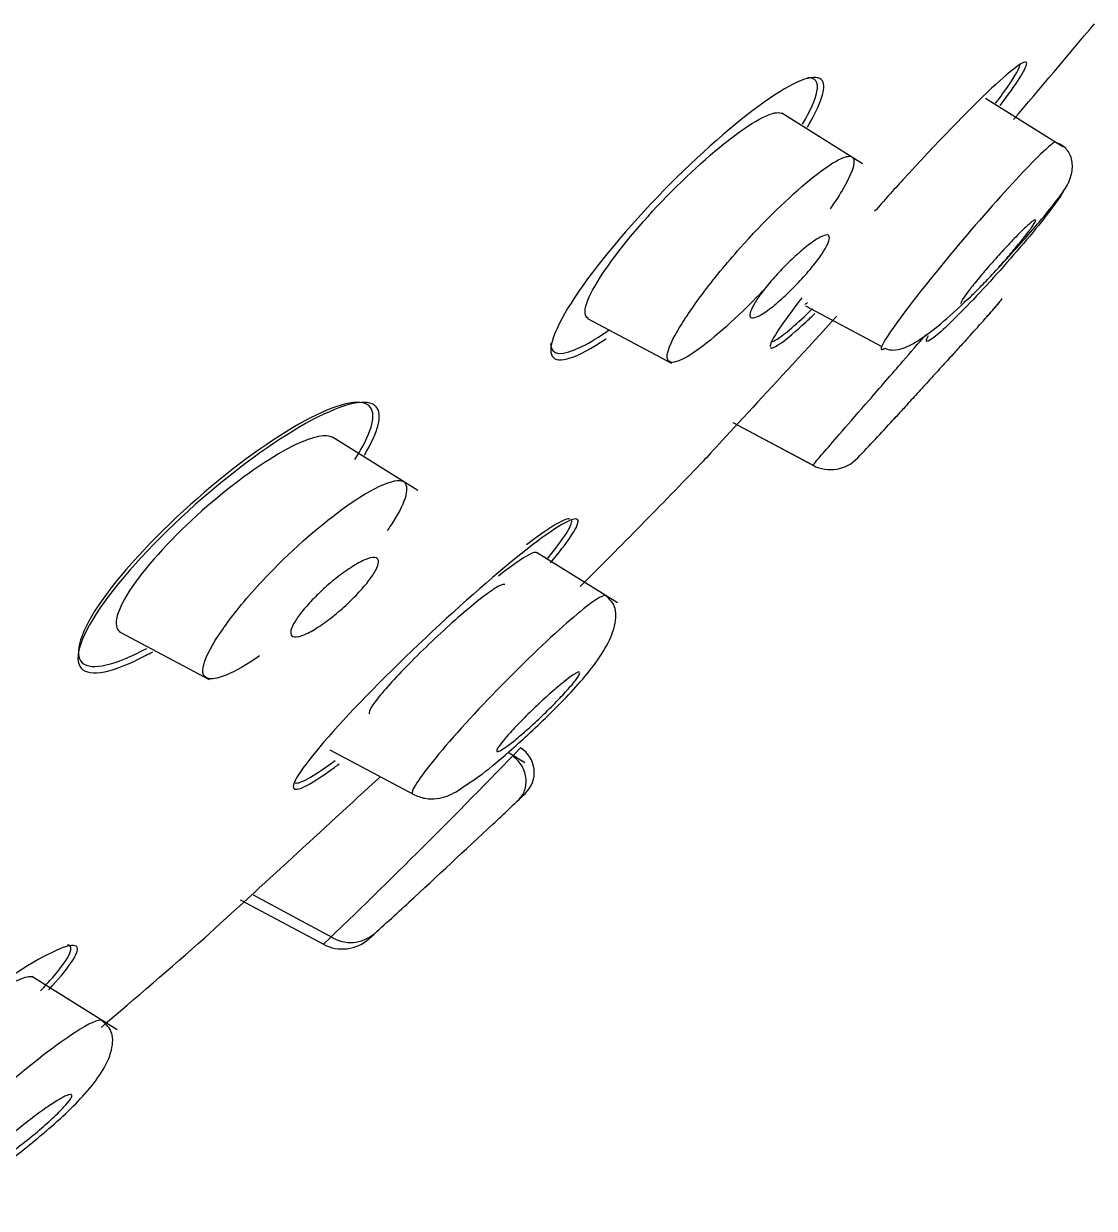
# Model space of a CAD drawing. Header units: millimetres. Extents: x -60 to 7633, y -2614 to 2146.
# Drawn here: x 522.02 to 533.7, y 1445.13 to 1458.06 of the extents above; entities that cross this region are included whole.
import ezdxf

# ---------------------------------------------------------------- set-up
doc = ezdxf.new("R2010")
doc.units = ezdxf.units.MM
doc.layers.get('0').update_dxf_attribs({"color": 250})

msp = doc.modelspace()

# ---------------------------------------------------------------- linework, layer by layer
at = {"linetype": 'Continuous'}
for p, q in [((533.361, 1456.714), (532.517, 1457.24)), ((531.175, 1456.53), (530.294, 1457.081)), ((530.553, 1454.979), (531.385, 1454.536)), ((528.172, 1454.842), (529.089, 1454.354)), ((530.636, 1453.236), (529.764, 1453.7)), ((530.631, 1453.238), (529.764, 1453.7)), ((526.32, 1452.962), (525.388, 1453.544)), ((528.498, 1451.738), (527.616, 1452.288)), ((523.072, 1451.417), (524.042, 1450.902)), ((525.358, 1450.132), (526.275, 1449.644)), ((527.487, 1449.99), (527.305, 1450.104)), ((524.524, 1448.549), (525.39, 1448.085)), ((525.295, 1448.007), (524.383, 1448.492)), ((523.037, 1447.076), (522.105, 1447.658))]:
    msp.add_line(p, q, dxfattribs=at)
for centre, radius, start, end in [((465.216, 1515.014), 89.078, 319.37128, 320.25255), ((525.985, 1461.168), 7.676, 306.4555, 306.7104), ((531.817, 1455.678), 1.078, 316.1887, 324.8984), ((465.216, 1515.014), 90.278, 318.0225, 318.33537), ((259.253, 1702.99), 369.119, 317.76036, 317.79104), ((465.216, 1515.014), 90.278, 316.88995, 317.24726), ((465.216, 1515.014), 89.078, 314.89867, 316.11248), ((472.738, 1502.877), 75.974, 313.76518, 316.0565), ((527.274, 1449.886), 0.317, 313.6775, 58.1831), ((267.002, 1730.117), 381.561, 312.33838, 312.73038), ((465.216, 1515.014), 90.278, 313.3073, 313.61901), ((267.141, 1728.331), 381.37, 313.03786, 313.05322), ((262.895, 1732.645), 387.424, 312.81933, 313.00498), ((465.216, 1515.014), 90.278, 312.1401, 312.51615), ((465.216, 1515.014), 89.078, 310.32652, 311.2878), ((525.494, 1448.394), 0.435, 242.4146, 312.1173), ((525.587, 1448.425), 0.395, 237.1186, 310.6868)]:
    msp.add_arc(centre, radius, start, end, dxfattribs=at)
msp.add_ellipse((530.828, 1453.6), major_axis=(-0.239, -0.334), ratio=0.990307, start_param=0.131205, end_param=1.438311, dxfattribs=at)
for points, knots in [([(532.677, 1457.164), (532.854, 1457.399), (532.958, 1457.561), (532.977, 1457.688), (532.834, 1457.588), (532.333, 1457.117), (531.98, 1456.752), (531.511, 1456.24), (531.408, 1456.125), (531.307, 1456.01)], [0.025973, 0.025973, 0.025973, 0.025973, 0.125, 0.125, 0.25, 0.25, 0.375, 0.375, 0.4103049, 0.4103049, 0.4103049, 0.4103049]), ([(532.628, 1457.189), (532.68, 1457.258), (532.725, 1457.32), (532.847, 1457.497), (532.892, 1457.578), (532.896, 1457.614)], [0.09474008, 0.09474008, 0.09474008, 0.09474008, 0.125, 0.125, 0.19249042, 0.19249042, 0.19249042, 0.19249042]), ([(530.573, 1456.93), (530.723, 1457.182), (530.781, 1457.362), (530.68, 1457.525), (530.466, 1457.451), (529.855, 1457.035), (529.463, 1456.699), (528.689, 1455.92), (528.319, 1455.489), (527.835, 1454.785), (527.728, 1454.522), (527.845, 1454.336), (528.062, 1454.408), (528.371, 1454.617), (528.373, 1454.618), (528.375, 1454.62)], [0.0249764, 0.0249764, 0.0249764, 0.0249764, 0.125, 0.125, 0.25, 0.25, 0.375, 0.375, 0.5, 0.5, 0.625, 0.625, 0.75, 0.75, 0.7509195, 0.7509195, 0.7509195, 0.7509195]), ([(530.52, 1456.961), (530.607, 1457.108), (530.661, 1457.23), (530.697, 1457.422), (530.659, 1457.472), (530.574, 1457.468)], [0.06404, 0.06404, 0.06404, 0.06404, 0.125, 0.125, 0.1997418, 0.1997418, 0.1997418, 0.1997418]), ([(528.164, 1455.009), (528.22, 1455.172), (528.401, 1455.444), (528.884, 1456.026), (529.184, 1456.333), (529.736, 1456.821), (529.981, 1456.994), (530.214, 1457.09), (530.267, 1457.095), (530.297, 1457.076)], [0, 0, 0, 0, 0.125, 0.125, 0.25, 0.25, 0.375, 0.375, 0.4329451, 0.4329451, 0.4329451, 0.4329451]), ([(533.276, 1456.769), (533.253, 1456.754), (533.219, 1456.726), (533.044, 1456.565), (532.836, 1456.347), (532.1, 1455.516), (531.551, 1454.831), (531.411, 1454.589)], [0.166415, 0.166415, 0.166415, 0.166415, 0.25, 0.25, 0.5, 0.5, 1, 1, 1, 1]), ([(533.414, 1456.299), (533.437, 1456.355), (533.474, 1456.455), (533.46, 1456.605), (533.388, 1456.719), (533.316, 1456.75), (533.273, 1456.767)], [0, 0, 0, 0, 0.239564, 0.4925, 0.748974, 1, 1, 1, 1]), ([(529.839, 1455.61), (530.095, 1455.898), (530.652, 1456.436), (531.138, 1456.718), (531.075, 1456.425), (530.878, 1456.119), (530.821, 1456.038)], [0, 0, 0, 0, 0.1242309, 0.2459176, 0.3614721, 0.3996693, 0.3996693, 0.3996693, 0.3996693]), ([(533.365, 1456.225), (533.312, 1456.133), (533.177, 1455.954), (532.822, 1455.527), (532.607, 1455.285), (532.232, 1454.887), (532.067, 1454.725), (531.874, 1454.568), (531.846, 1454.57), (531.895, 1454.655)], [0, 0, 0, 0, 0.25, 0.25, 0.5, 0.5, 0.75, 0.75, 1, 1, 1, 1]), ([(532.632, 1455.366), (532.671, 1455.407), (532.783, 1455.527), (532.966, 1455.731), (533.163, 1455.962), (533.33, 1456.171), (533.384, 1456.252), (533.414, 1456.299)], [0.5430884, 0.5430884, 0.5430884, 0.5430884, 0.5912775, 0.6836489, 0.7830168, 0.8886937, 1, 1, 1, 1]), ([(533.064, 1455.918), (533.061, 1455.92), (533.056, 1455.918), (533.048, 1455.913), (533.04, 1455.909), (533.03, 1455.901), (533.017, 1455.891)], [0.93744743, 0.93744743, 0.93744743, 0.93744743, 0.96950966, 0.96950966, 0.96950966, 1, 1, 1, 1]), ([(533.017, 1455.891), (532.996, 1455.874), (532.966, 1455.847), (532.932, 1455.814), (532.898, 1455.781), (532.858, 1455.741), (532.816, 1455.697), (532.773, 1455.653), (532.727, 1455.603), (532.68, 1455.552), (532.633, 1455.5), (532.585, 1455.446), (532.54, 1455.394), (532.495, 1455.342), (532.452, 1455.291), (532.414, 1455.244), (532.377, 1455.199), (532.344, 1455.156), (532.318, 1455.121), (532.292, 1455.087), (532.273, 1455.059), (532.261, 1455.039), (532.25, 1455.019), (532.246, 1455.007), (532.249, 1455.003), (532.249, 1455.003), (532.249, 1455.003), (532.25, 1455.003)], [0, 0, 0, 0, 0.0544689, 0.0544689, 0.0544689, 0.1088841, 0.1088841, 0.1088841, 0.1640847, 0.1640847, 0.1640847, 0.2197053, 0.2197053, 0.2197053, 0.2748841, 0.2748841, 0.2748841, 0.3289414, 0.3289414, 0.3289414, 0.3817295, 0.3817295, 0.3817295, 0.4336854, 0.4336854, 0.4336854, 0.437358, 0.437358, 0.437358, 0.437358]), ([(532.28, 1455.017), (532.298, 1455.03), (532.323, 1455.051), (532.353, 1455.078), (532.383, 1455.107), (532.42, 1455.142), (532.459, 1455.183), (532.5, 1455.224), (532.545, 1455.272), (532.591, 1455.321), (532.637, 1455.371), (532.685, 1455.425), (532.731, 1455.477), (532.777, 1455.53), (532.822, 1455.583), (532.863, 1455.632), (532.903, 1455.68), (532.94, 1455.726), (532.97, 1455.765), (532.999, 1455.803), (533.023, 1455.836), (533.039, 1455.861), (533.055, 1455.886), (533.064, 1455.903), (533.065, 1455.912)], [0.4855874, 0.4855874, 0.4855874, 0.4855874, 0.5382058, 0.5382058, 0.5382058, 0.5920064, 0.5920064, 0.5920064, 0.6469666, 0.6469666, 0.6469666, 0.7025544, 0.7025544, 0.7025544, 0.7579305, 0.7579305, 0.7579305, 0.8123396, 0.8123396, 0.8123396, 0.8654843, 0.8654843, 0.8654843, 0.9176461, 0.9176461, 0.9176461, 0.9176461]), ([(530.548, 1455.313), (530.502, 1455.261), (530.452, 1455.208), (530.403, 1455.159), (530.354, 1455.111), (530.304, 1455.064), (530.258, 1455.024), (530.21, 1454.982), (530.163, 1454.946), (530.123, 1454.918), (530.082, 1454.889), (530.045, 1454.868), (530.017, 1454.857), (529.989, 1454.846), (529.968, 1454.843), (529.956, 1454.851), (529.944, 1454.858), (529.941, 1454.874), (529.947, 1454.899), (529.952, 1454.922), (529.966, 1454.953), (529.987, 1454.99), (530.007, 1455.025), (530.035, 1455.067), (530.067, 1455.111), (530.1, 1455.155), (530.138, 1455.203), (530.179, 1455.25), (530.221, 1455.299), (530.266, 1455.349), (530.312, 1455.396), (530.36, 1455.445), (530.409, 1455.493), (530.456, 1455.535), (530.505, 1455.579), (530.553, 1455.619), (530.596, 1455.652), (530.64, 1455.685), (530.68, 1455.711), (530.713, 1455.728), (530.746, 1455.745), (530.772, 1455.753), (530.789, 1455.752), (530.805, 1455.75), (530.814, 1455.74), (530.813, 1455.72), (530.813, 1455.701), (530.804, 1455.674), (530.788, 1455.641), (530.772, 1455.609), (530.748, 1455.57), (530.719, 1455.527), (530.69, 1455.486), (530.654, 1455.439), (530.616, 1455.392), (530.594, 1455.366), (530.571, 1455.339), (530.548, 1455.313)], [0, 0, 0, 0, 0.054975, 0.054975, 0.054975, 0.109842, 0.109842, 0.109842, 0.166333, 0.166333, 0.166333, 0.223773, 0.223773, 0.223773, 0.280456, 0.280456, 0.280456, 0.334967, 0.334967, 0.334967, 0.386992, 0.386992, 0.386992, 0.437402, 0.437402, 0.437402, 0.487674, 0.487674, 0.487674, 0.539228, 0.539228, 0.539228, 0.592963, 0.592963, 0.592963, 0.648947, 0.648947, 0.648947, 0.706276, 0.706276, 0.706276, 0.763329, 0.763329, 0.763329, 0.818535, 0.818535, 0.818535, 0.871248, 0.871248, 0.871248, 0.922032, 0.922032, 0.922032, 0.972222, 0.972222, 0.972222, 1, 1, 1, 1]), ([(530.17, 1455.232), (530.087, 1455.142), (529.747, 1454.789), (529.218, 1454.348), (528.987, 1454.338), (529.111, 1454.657), (529.418, 1455.111), (529.689, 1455.442), (529.839, 1455.61)], [0.5154888, 0.5154888, 0.5154888, 0.5154888, 0.5553, 0.679153, 0.7812145, 0.8611991, 0.927366, 1, 1, 1, 1]), ([(530.511, 1455.064), (530.301, 1454.795), (530.174, 1454.604), (530.165, 1454.538), (530.165, 1454.536), (530.165, 1454.533)], [0.516456, 0.516456, 0.516456, 0.516456, 0.625, 0.625, 0.6300519, 0.6300519, 0.6300519, 0.6300519]), ([(531.417, 1454.516), (531.424, 1454.513), (531.437, 1454.508), (531.467, 1454.499), (531.534, 1454.492), (531.638, 1454.517), (531.801, 1454.604), (532.029, 1454.777), (532.215, 1454.947), (532.314, 1455.044)], [0, 0, 0, 0, 0.0060563, 0.0131509, 0.0316834, 0.0895167, 0.1760857, 0.2878569, 0.4119235, 0.4119235, 0.4119235, 0.4119235]), ([(530.169, 1454.522), (530.195, 1454.497), (530.333, 1454.596), (530.586, 1454.83), (530.62, 1454.862), (530.655, 1454.895)], [0.6411649, 0.6411649, 0.6411649, 0.6411649, 0.75, 0.75, 0.7657774, 0.7657774, 0.7657774, 0.7657774]), ([(530.18, 1454.587), (530.193, 1454.588), (530.214, 1454.597), (530.322, 1454.666), (530.458, 1454.783), (530.629, 1454.946)], [0.7211374, 0.7211374, 0.7211374, 0.7211374, 0.75, 0.75, 0.8301568, 0.8301568, 0.8301568, 0.8301568]), ([(530.895, 1454.866), (530.569, 1454.511), (530.241, 1454.155), (529.683, 1453.552), (529.476, 1453.328), (529.416, 1453.263), (529.411, 1453.259), (529.412, 1453.259)], [0.3893517, 0.3893517, 0.3893517, 0.3893517, 0.5, 0.5, 0.625, 0.625, 0.6465529, 0.6465529, 0.6465529, 0.6465529]), ([(527.77, 1454.569), (527.768, 1454.433), (527.897, 1454.424), (528.202, 1454.58), (528.3, 1454.641), (528.408, 1454.716)], [0.6365868, 0.6365868, 0.6365868, 0.6365868, 0.75, 0.75, 0.7934668, 0.7934668, 0.7934668, 0.7934668]), ([(530.634, 1453.237), (530.637, 1453.245), (530.649, 1453.26), (530.755, 1453.384), (530.949, 1453.607), (531.249, 1453.951), (531.573, 1454.325), (531.783, 1454.568), (531.864, 1454.662)], [0.0000965, 0.0000965, 0.0000965, 0.0000965, 0.0760767, 0.1643469, 0.2645478, 0.3767452, 0.501002, 0.5833728, 0.5833728, 0.5833728, 0.5833728]), ([(532.335, 1454.64), (532.335, 1454.64), (532.331, 1454.636), (532.325, 1454.629), (532.315, 1454.618), (532.297, 1454.598), (532.274, 1454.572), (532.26, 1454.557), (532.243, 1454.539), (532.225, 1454.519)], [0.8826473, 0.8826473, 0.8826473, 0.8826473, 0.9176461, 0.9176461, 0.9176461, 0.9695097, 0.9695097, 0.9695097, 1, 1, 1, 1]), ([(532.225, 1454.519), (532.194, 1454.484), (532.155, 1454.442), (532.114, 1454.397), (532.073, 1454.352), (532.027, 1454.302), (531.982, 1454.252), (531.935, 1454.201), (531.887, 1454.148), (531.84, 1454.097), (531.794, 1454.046), (531.748, 1453.996), (531.707, 1453.951), (531.667, 1453.907), (531.63, 1453.866), (531.6, 1453.833), (531.57, 1453.801), (531.547, 1453.775), (531.531, 1453.758), (531.516, 1453.741), (531.507, 1453.732), (531.507, 1453.732), (531.507, 1453.732), (531.514, 1453.74), (531.529, 1453.756), (531.529, 1453.756), (531.529, 1453.756), (531.529, 1453.756)], [0, 0, 0, 0, 0.0544689, 0.0544689, 0.0544689, 0.1088841, 0.1088841, 0.1088841, 0.1640847, 0.1640847, 0.1640847, 0.2197053, 0.2197053, 0.2197053, 0.2748841, 0.2748841, 0.2748841, 0.3289414, 0.3289414, 0.3289414, 0.3817295, 0.3817295, 0.3817295, 0.4336854, 0.4336854, 0.4336854, 0.4340969, 0.4340969, 0.4340969, 0.4340969]), ([(525.736, 1453.347), (525.892, 1453.607), (525.937, 1453.796), (525.775, 1453.977), (525.517, 1453.918), (524.818, 1453.547), (524.39, 1453.243), (523.548, 1452.513), (523.147, 1452.094), (522.643, 1451.394), (522.552, 1451.126), (522.737, 1450.921), (523.001, 1450.978), (523.373, 1451.175), (523.4, 1451.189), (523.427, 1451.204)], [0.0232099, 0.0232099, 0.0232099, 0.0232099, 0.125, 0.125, 0.25, 0.25, 0.375, 0.375, 0.5, 0.5, 0.625, 0.625, 0.75, 0.75, 0.7593627, 0.7593627, 0.7593627, 0.7593627]), ([(525.634, 1453.303), (525.809, 1453.575), (525.869, 1453.778), (525.728, 1453.976), (525.485, 1453.929), (524.814, 1453.583), (524.398, 1453.292), (523.575, 1452.588), (523.177, 1452.179), (522.663, 1451.484), (522.561, 1451.212), (522.719, 1450.992), (522.968, 1451.038), (523.32, 1451.218), (523.341, 1451.228), (523.361, 1451.239)], [0.0198624, 0.0198624, 0.0198624, 0.0198624, 0.125, 0.125, 0.25, 0.25, 0.375, 0.375, 0.5, 0.5, 0.625, 0.625, 0.75, 0.75, 0.7574172, 0.7574172, 0.7574172, 0.7574172]), ([(525.393, 1453.54), (525.324, 1453.583), (525.178, 1453.553), (524.753, 1453.352), (524.442, 1453.142), (523.828, 1452.634), (523.521, 1452.328), (523.308, 1452.057)], [0.6502938, 0.6502938, 0.6502938, 0.6502938, 0.75, 0.75, 0.875, 0.875, 1, 1, 1, 1]), ([(524.851, 1452.21), (525.136, 1452.488), (525.646, 1452.898), (526.035, 1453.077), (526.246, 1453.07), (526.196, 1452.833), (526.007, 1452.556), (525.987, 1452.528)], [0, 0, 0, 0, 0.12642, 0.2088293, 0.245518, 0.3712552, 0.3849466, 0.3849466, 0.3849466, 0.3849466]), ([(527.768, 1452.174), (527.956, 1452.398), (528.065, 1452.559), (528.077, 1452.704), (527.91, 1452.622), (527.345, 1452.199), (526.955, 1451.866), (526.156, 1451.126), (525.749, 1450.722), (525.152, 1450.066), (524.966, 1449.818), (524.954, 1449.651), (525.125, 1449.731), (525.426, 1449.953), (525.443, 1449.966), (525.461, 1449.98)], [0.0283293, 0.0283293, 0.0283293, 0.0283293, 0.125, 0.125, 0.25, 0.25, 0.375, 0.375, 0.5, 0.5, 0.625, 0.625, 0.75, 0.75, 0.7575232, 0.7575232, 0.7575232, 0.7575232]), ([(527.974, 1452.655), (527.973, 1452.655), (527.973, 1452.655), (527.908, 1452.654), (527.741, 1452.549), (527.508, 1452.371)], [0.1235609, 0.1235609, 0.1235609, 0.1235609, 0.125, 0.125, 0.225465, 0.225465, 0.225465, 0.225465]), ([(524.592, 1451.159), (524.453, 1451.062), (524.138, 1450.88), (523.917, 1450.903), (524.034, 1451.234), (524.363, 1451.699), (524.676, 1452.04), (524.851, 1452.21)], [0.6077706, 0.6077706, 0.6077706, 0.6077706, 0.6761132, 0.7780351, 0.8541555, 0.9221669, 1, 1, 1, 1]), ([(525.612, 1451.785), (525.562, 1451.734), (525.506, 1451.683), (525.452, 1451.637), (525.397, 1451.591), (525.342, 1451.548), (525.29, 1451.512), (525.235, 1451.473), (525.183, 1451.441), (525.136, 1451.416), (525.089, 1451.391), (525.047, 1451.375), (525.014, 1451.368), (524.982, 1451.361), (524.957, 1451.364), (524.944, 1451.377), (524.932, 1451.388), (524.929, 1451.409), (524.935, 1451.437), (524.942, 1451.464), (524.957, 1451.497), (524.98, 1451.535), (525.002, 1451.57), (525.031, 1451.611), (525.066, 1451.654), (525.1, 1451.696), (525.141, 1451.741), (525.184, 1451.785), (525.229, 1451.831), (525.278, 1451.878), (525.327, 1451.921), (525.379, 1451.967), (525.433, 1452.011), (525.485, 1452.05), (525.541, 1452.091), (525.595, 1452.127), (525.644, 1452.156), (525.694, 1452.186), (525.74, 1452.208), (525.778, 1452.22), (525.815, 1452.233), (525.845, 1452.236), (525.865, 1452.229), (525.883, 1452.222), (525.892, 1452.207), (525.891, 1452.182), (525.89, 1452.16), (525.879, 1452.13), (525.861, 1452.095), (525.843, 1452.061), (525.817, 1452.022), (525.786, 1451.981), (525.755, 1451.94), (525.718, 1451.896), (525.677, 1451.852), (525.656, 1451.829), (525.635, 1451.807), (525.612, 1451.785)], [0, 0, 0, 0, 0.05598, 0.05598, 0.05598, 0.111785, 0.111785, 0.111785, 0.170385, 0.170385, 0.170385, 0.230442, 0.230442, 0.230442, 0.288947, 0.288947, 0.288947, 0.343524, 0.343524, 0.343524, 0.393971, 0.393971, 0.393971, 0.442095, 0.442095, 0.442095, 0.490364, 0.490364, 0.490364, 0.540912, 0.540912, 0.540912, 0.595048, 0.595048, 0.595048, 0.652838, 0.652838, 0.652838, 0.712748, 0.712748, 0.712748, 0.77194, 0.77194, 0.77194, 0.827709, 0.827709, 0.827709, 0.879219, 0.879219, 0.879219, 0.927808, 0.927808, 0.927808, 0.975827, 0.975827, 0.975827, 1, 1, 1, 1]), ([(527.62, 1452.284), (527.612, 1452.29), (527.598, 1452.289), (527.508, 1452.257), (527.373, 1452.165), (527.201, 1452.029)], [0.5955698, 0.5955698, 0.5955698, 0.5955698, 0.625, 0.625, 0.7189604, 0.7189604, 0.7189604, 0.7189604]), ([(523.308, 1452.057), (523.095, 1451.785), (522.998, 1451.568), (523.043, 1451.443), (523.058, 1451.426), (523.079, 1451.415)], [0, 0, 0, 0, 0.125, 0.125, 0.153201, 0.153201, 0.153201, 0.153201]), ([(527.269, 1451.936), (527.26, 1451.943), (527.239, 1451.937), (527.207, 1451.921), (527.173, 1451.903), (527.127, 1451.873), (527.072, 1451.832), (527.015, 1451.79), (526.948, 1451.737), (526.875, 1451.676), (526.8, 1451.613), (526.718, 1451.541), (526.634, 1451.465), (526.55, 1451.389), (526.462, 1451.306), (526.378, 1451.224), (526.294, 1451.143), (526.212, 1451.06), (526.139, 1450.984), (526.067, 1450.908), (526.002, 1450.837), (525.949, 1450.775), (525.897, 1450.715), (525.856, 1450.662), (525.829, 1450.622), (525.803, 1450.583), (525.789, 1450.555), (525.789, 1450.539), (525.789, 1450.533), (525.791, 1450.529), (525.795, 1450.527)], [0.0532036, 0.0532036, 0.0532036, 0.0532036, 0.1034496, 0.1034496, 0.1034496, 0.1558504, 0.1558504, 0.1558504, 0.2096539, 0.2096539, 0.2096539, 0.2648661, 0.2648661, 0.2648661, 0.3208852, 0.3208852, 0.3208852, 0.3766892, 0.3766892, 0.3766892, 0.4313033, 0.4313033, 0.4313033, 0.484317, 0.484317, 0.484317, 0.5360835, 0.5360835, 0.5360835, 0.5563448, 0.5563448, 0.5563448, 0.5563448]), ([(528.373, 1451.815), (528.351, 1451.827), (528.277, 1451.786), (527.993, 1451.565), (527.749, 1451.345), (527.215, 1450.822), (526.938, 1450.533), (526.481, 1450.014), (526.316, 1449.802), (526.255, 1449.673), (526.253, 1449.654), (526.265, 1449.649)], [0.4159381, 0.4159381, 0.4159381, 0.4159381, 0.5, 0.5, 0.625, 0.625, 0.75, 0.75, 0.875, 0.875, 0.9186056, 0.9186056, 0.9186056, 0.9186056]), ([(526.861, 1449.759), (526.904, 1449.787), (527.029, 1449.867), (527.266, 1450.066), (527.525, 1450.299), (527.824, 1450.583), (528.123, 1450.892), (528.357, 1451.211), (528.477, 1451.459), (528.496, 1451.693), (528.42, 1451.772), (528.373, 1451.815)], [0, 0, 0, 0, 0.064276, 0.211688, 0.294404, 0.383851, 0.573574, 0.674491, 0.780623, 0.890632, 1, 1, 1, 1]), ([(528.037, 1450.963), (528.013, 1450.949), (527.98, 1450.926), (527.942, 1450.897), (527.905, 1450.868), (527.861, 1450.832), (527.814, 1450.791), (527.766, 1450.75), (527.714, 1450.703), (527.662, 1450.655), (527.609, 1450.606), (527.554, 1450.553), (527.503, 1450.502), (527.452, 1450.452), (527.403, 1450.401), (527.36, 1450.355), (527.319, 1450.311), (527.283, 1450.269), (527.254, 1450.235), (527.227, 1450.201), (527.207, 1450.173), (527.195, 1450.153), (527.183, 1450.134), (527.179, 1450.121), (527.183, 1450.116), (527.187, 1450.111), (527.2, 1450.113), (527.218, 1450.123), (527.238, 1450.132), (527.265, 1450.15), (527.297, 1450.174), (527.331, 1450.198), (527.371, 1450.23), (527.414, 1450.266), (527.46, 1450.304), (527.51, 1450.348), (527.561, 1450.395), (527.613, 1450.442), (527.668, 1450.493), (527.72, 1450.545), (527.772, 1450.595), (527.824, 1450.647), (527.87, 1450.696), (527.914, 1450.743), (527.955, 1450.788), (527.988, 1450.826), (528.02, 1450.863), (528.045, 1450.896), (528.062, 1450.921), (528.079, 1450.945), (528.088, 1450.962), (528.088, 1450.972)], [0, 0, 0, 0, 0.0549746, 0.0549746, 0.0549746, 0.1098424, 0.1098424, 0.1098424, 0.1663328, 0.1663328, 0.1663328, 0.2237733, 0.2237733, 0.2237733, 0.280456, 0.280456, 0.280456, 0.3349672, 0.3349672, 0.3349672, 0.3869917, 0.3869917, 0.3869917, 0.4374018, 0.4374018, 0.4374018, 0.4876744, 0.4876744, 0.4876744, 0.5392283, 0.5392283, 0.5392283, 0.5929633, 0.5929633, 0.5929633, 0.6489469, 0.6489469, 0.6489469, 0.7062755, 0.7062755, 0.7062755, 0.7633287, 0.7633287, 0.7633287, 0.8185348, 0.8185348, 0.8185348, 0.8712475, 0.8712475, 0.8712475, 0.9220317, 0.9220317, 0.9220317, 0.9220317]), ([(528.085, 1450.98), (528.082, 1450.982), (528.076, 1450.982), (528.068, 1450.979), (528.059, 1450.976), (528.049, 1450.97), (528.037, 1450.963)], [0.94316756, 0.94316756, 0.94316756, 0.94316756, 0.97222201, 0.97222201, 0.97222201, 1, 1, 1, 1]), ([(524.972, 1449.776), (524.977, 1449.772), (524.984, 1449.77), (525.053, 1449.77), (525.206, 1449.86), (525.416, 1450.016)], [0.6114087, 0.6114087, 0.6114087, 0.6114087, 0.625, 0.625, 0.718831, 0.718831, 0.718831, 0.718831]), ([(527.418, 1449.587), (527.433, 1449.603), (527.459, 1449.631), (527.488, 1449.69), (527.503, 1449.758), (527.502, 1449.831), (527.484, 1449.904), (527.451, 1449.97), (527.406, 1450.026), (527.373, 1450.053), (527.354, 1450.067)], [0, 0, 0, 0, 0.113381, 0.235962, 0.365627, 0.499237, 0.632988, 0.763031, 0.886114, 1, 1, 1, 1]), ([(526.264, 1449.649), (526.314, 1449.629), (526.399, 1449.594), (526.582, 1449.599), (526.708, 1449.652), (526.815, 1449.726), (526.861, 1449.759)], [0, 0, 0, 0, 0.182132, 0.366969, 0.765474, 1, 1, 1, 1]), ([(522.292, 1447.515), (522.499, 1447.738), (522.613, 1447.901), (522.592, 1448.047), (522.386, 1447.971), (521.735, 1447.579), (521.304, 1447.275), (520.433, 1446.596), (519.99, 1446.217), (519.343, 1445.59), (519.148, 1445.346), (519.173, 1445.178), (519.387, 1445.254), (519.745, 1445.465), (519.779, 1445.486), (519.815, 1445.508)], [0.0266864, 0.0266864, 0.0266864, 0.0266864, 0.125, 0.125, 0.25, 0.25, 0.375, 0.375, 0.5, 0.5, 0.625, 0.625, 0.75, 0.75, 0.7629196, 0.7629196, 0.7629196, 0.7629196]), ([(522.2, 1447.501), (522.25, 1447.554), (522.295, 1447.603), (522.525, 1447.869), (522.58, 1447.996), (522.494, 1448.004)], [0.1016568, 0.1016568, 0.1016568, 0.1016568, 0.125, 0.125, 0.2354675, 0.2354675, 0.2354675, 0.2354675]), ([(522.872, 1447.177), (522.84, 1447.196), (522.731, 1447.147), (522.172, 1446.783), (521.476, 1446.198), (520.755, 1445.46), (520.587, 1445.257), (520.552, 1445.149), (520.555, 1445.134), (520.568, 1445.129)], [0.4056575, 0.4056575, 0.4056575, 0.4056575, 0.5, 0.5, 0.75, 0.75, 0.875, 0.875, 0.9106599, 0.9106599, 0.9106599, 0.9106599]), ([(521.229, 1445.225), (521.277, 1445.251), (521.417, 1445.326), (521.756, 1445.563), (522.22, 1445.927), (522.613, 1446.282), (522.863, 1446.589), (522.985, 1446.829), (523.002, 1447.055), (522.92, 1447.135), (522.871, 1447.178)], [0, 0, 0, 0, 0.064368, 0.213407, 0.388332, 0.58154, 0.682018, 0.787551, 0.896134, 1, 1, 1, 1]), ([(522.479, 1446.356), (522.449, 1446.344), (522.411, 1446.322), (522.368, 1446.295), (522.324, 1446.268), (522.274, 1446.234), (522.221, 1446.196), (522.166, 1446.157), (522.106, 1446.112), (522.047, 1446.065), (521.986, 1446.018), (521.924, 1445.967), (521.867, 1445.917), (521.81, 1445.868), (521.756, 1445.82), (521.71, 1445.775), (521.667, 1445.734), (521.629, 1445.695), (521.601, 1445.662), (521.575, 1445.633), (521.557, 1445.607), (521.548, 1445.59), (521.539, 1445.573), (521.539, 1445.562), (521.546, 1445.557), (521.554, 1445.553), (521.57, 1445.556), (521.592, 1445.564), (521.616, 1445.574), (521.647, 1445.59), (521.684, 1445.611), (521.723, 1445.634), (521.769, 1445.663), (521.818, 1445.697), (521.87, 1445.733), (521.927, 1445.775), (521.985, 1445.82), (522.045, 1445.866), (522.108, 1445.916), (522.167, 1445.965), (522.225, 1446.015), (522.283, 1446.065), (522.333, 1446.112), (522.381, 1446.156), (522.424, 1446.199), (522.457, 1446.235), (522.488, 1446.269), (522.512, 1446.298), (522.527, 1446.32), (522.541, 1446.341), (522.546, 1446.356), (522.544, 1446.364)], [0, 0, 0, 0, 0.0559801, 0.0559801, 0.0559801, 0.1117852, 0.1117852, 0.1117852, 0.1703855, 0.1703855, 0.1703855, 0.2304415, 0.2304415, 0.2304415, 0.2889475, 0.2889475, 0.2889475, 0.3435242, 0.3435242, 0.3435242, 0.3939711, 0.3939711, 0.3939711, 0.4420946, 0.4420946, 0.4420946, 0.4903644, 0.4903644, 0.4903644, 0.5409121, 0.5409121, 0.5409121, 0.5950478, 0.5950478, 0.5950478, 0.6528375, 0.6528375, 0.6528375, 0.7127477, 0.7127477, 0.7127477, 0.7719404, 0.7719404, 0.7719404, 0.8277092, 0.8277092, 0.8277092, 0.8792192, 0.8792192, 0.8792192, 0.9278082, 0.9278082, 0.9278082, 0.9278082]), ([(522.539, 1446.37), (522.534, 1446.373), (522.525, 1446.372), (522.512, 1446.369), (522.502, 1446.366), (522.491, 1446.362), (522.479, 1446.356)], [0.94154657, 0.94154657, 0.94154657, 0.94154657, 0.97582651, 0.97582651, 0.97582651, 1, 1, 1, 1])]:
    msp.add_open_spline(points, degree=3, knots=knots, dxfattribs=at)
for points in [[(528.179, 1454.841), (528.14, 1454.862), (528.134, 1454.918), (528.164, 1455.009)], [(531.411, 1454.589), (531.364, 1454.507), (531.367, 1454.484), (531.417, 1454.517)], [(527.734, 1452.219), (527.916, 1452.439), (528.008, 1452.585), (528, 1452.636)], [(521.682, 1447.47), (521.907, 1447.609), (522.065, 1447.678), (522.111, 1447.654)]]:
    msp.add_open_spline(points, degree=3, dxfattribs=at)

doc.saveas('drawing.dxf')
